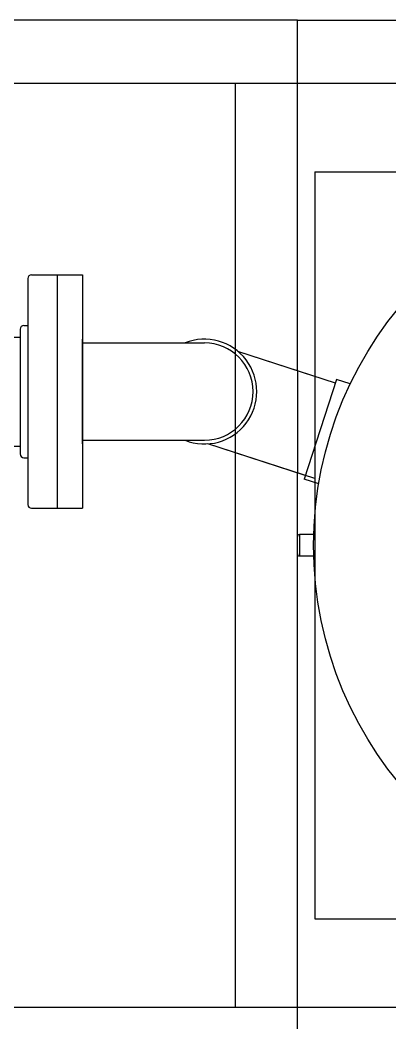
# Model space of a CAD drawing. Header units: inches. Extents: x 1687 to 2128, y 1222 to 1501.
# Drawn here: x 2049.53 to 2061.42, y 1422.93 to 1455.15 of the extents above; entities that cross this region are included whole.
import ezdxf

# ---------------------------------------------------------------- set-up
doc = ezdxf.new("R2010")
doc.units = ezdxf.units.IN
doc.header["$MEASUREMENT"] = 0
for name, color, linetype in [('WATANK', 7, 'Continuous'), ('WCTANK', 7, 'Continuous'), ('WDPUMP', 7, 'Continuous'), ('WNOTANK', 7, 'Continuous'), ('WOTANK', 7, 'Continuous'), ('WSPUMP', 7, 'Continuous')]:
    doc.layers.add(name, color=color, linetype=linetype)

msp = doc.modelspace()

# ---------------------------------------------------------------- linework, layer by layer
at = {"color": 0, "linetype": 'Continuous'}
for p, q in [((2058.4461, 1455.1521), (1939.5656, 1455.1521)), ((2058.4461, 1455.1521), (1939.5656, 1455.1521)), ((2058.4461, 1443.8846), (2058.4461, 1455.1521)), ((2058.4461, 1443.8846), (2058.4461, 1455.1521)), ((1941.5954, 1453.1224), (2056.4461, 1453.1224)), ((1941.7927, 1453.1224), (2056.4461, 1453.1224)), ((2056.4461, 1453.1224), (2056.4461, 1444.5762)), ((2056.4461, 1453.1224), (2056.4461, 1444.5762)), ((2056.4461, 1441.2495), (2056.4461, 1423.4319)), ((2056.4461, 1441.2495), (2056.4461, 1423.4319)), ((2058.4461, 1421.4021), (2058.4461, 1440.598)), ((2058.4461, 1421.4021), (2058.4461, 1440.598)), ((1941.5954, 1423.4319), (2056.4461, 1423.4319)), ((1941.5954, 1423.4319), (2056.4461, 1423.4319))]:
    msp.add_line(p, q, dxfattribs=at)
at = {"layer": 'WATANK', "color": 0, "linetype": 'Continuous'}
for p, q in [((2058.4461, 1455.1521), (2085.0823, 1455.1521)), ((2058.4461, 1455.1521), (2085.0823, 1455.1521)), ((2056.4461, 1453.1224), (2058.4461, 1453.1224)), ((2056.4461, 1453.1224), (2058.4461, 1453.1224)), ((2058.4461, 1453.1224), (2083.0525, 1453.1224)), ((2058.4461, 1453.1224), (2083.0525, 1453.1224)), ((2050.7232, 1446.9651), (2051.5432, 1446.9651)), ((2051.5432, 1446.9651), (2051.5432, 1439.4651)), ((2051.5432, 1441.5324), (2051.5432, 1444.8978)), ((2051.5432, 1444.7776), (2055.4566, 1444.7776)), ((2051.5432, 1443.2151), (2051.5432, 1444.7776)), ((2051.5432, 1444.7776), (2055.4566, 1444.7776)), ((2051.5432, 1441.7151), (2051.5432, 1444.7151)), ((2056.4461, 1444.5762), (2056.4461, 1441.2495)), ((2056.4461, 1444.5762), (2056.4461, 1441.2495)), ((2058.4461, 1443.8846), (2058.4461, 1440.598)), ((2058.4461, 1443.8846), (2058.4461, 1440.598)), ((2051.5432, 1441.6526), (2055.4566, 1441.6526)), ((2051.5432, 1441.6526), (2055.4566, 1441.6526)), ((2050.7232, 1439.4651), (2051.5432, 1439.4651)), ((2056.4461, 1423.4319), (2058.4461, 1423.4319)), ((2056.4461, 1423.4319), (2058.4461, 1423.4319)), ((2058.4461, 1423.4319), (2083.0525, 1423.4319)), ((2058.4461, 1423.4319), (2083.0525, 1423.4319))]:
    msp.add_line(p, q, dxfattribs=at)
for radius, start, end in [(1.6827, 248.21298, 111.78702), (1.6827, 248.21298, 111.78702), (1.5625, 270, 90), (1.5625, 270, 90)]:
    msp.add_arc((2055.4566, 1443.2151), radius, start, end, dxfattribs=at)
at = {"layer": 'WCTANK', "color": 0, "linetype": 'Continuous'}
for p, q in [((2059.6616, 1443.4887), (2056.5344, 1444.5073)), ((2059.6616, 1443.4887), (2056.5344, 1444.5073)), ((2059.6988, 1443.6029), (2058.6565, 1440.403)), ((2059.6988, 1443.6029), (2058.6565, 1440.403)), ((2060.1385, 1443.4597), (2059.6988, 1443.6029)), ((2060.1385, 1443.4597), (2059.6988, 1443.6029)), ((2058.6937, 1440.5173), (2055.5665, 1441.536)), ((2058.6937, 1440.5173), (2055.5665, 1441.536)), ((2059.1264, 1440.25), (2058.6565, 1440.403)), ((2059.1264, 1440.25), (2058.6565, 1440.403)), ((2058.4418, 1437.9997), (2058.4418, 1438.5546)), ((2058.4418, 1437.9997), (2058.4418, 1438.5546)), ((2058.5086, 1438.6213), (2058.5086, 1437.933)), ((2058.5086, 1438.6213), (2058.5086, 1437.933))]:
    msp.add_line(p, q, dxfattribs=at)
msp.add_circle((2070.9788, 1438.2771), 12.0155, dxfattribs=at)
msp.add_circle((2070.9788, 1438.2771), 12.0155, dxfattribs=at)
for centre, start, end in [((2058.5086, 1438.5546), 90, 180), ((2058.5086, 1438.5546), 90, 180), ((2058.5086, 1437.9997), 180, 270), ((2058.5086, 1437.9997), 180, 270)]:
    msp.add_arc(centre, 0.0668, start, end, dxfattribs=at)
for points in [[(2058.9683, 1438.6213), (2058.5086, 1438.6213)], [(2058.9683, 1438.6213), (2058.5086, 1438.6213)], [(2058.5086, 1437.933), (2058.9683, 1437.933)], [(2058.5086, 1437.933), (2058.9683, 1437.933)]]:
    msp.add_open_spline(points, degree=1, dxfattribs=at)
at = {"layer": 'WDPUMP', "color": 0, "linetype": 'Continuous'}
for p, q in [((2049.7832, 1446.8451), (2049.7832, 1439.5851)), ((2049.9032, 1446.9651), (2050.7232, 1446.9651)), ((2050.7232, 1446.9651), (2050.7232, 1439.4651)), ((2049.5332, 1445.2201), (2049.5332, 1441.2101)), ((2049.6532, 1445.3401), (2049.7832, 1445.3401)), ((2034.4132, 1444.9651), (2049.5332, 1444.9651)), ((2046.9868, 1441.4651), (2049.5332, 1441.4651)), ((2049.6532, 1441.0901), (2049.7832, 1441.0901)), ((2049.9032, 1439.4651), (2050.7232, 1439.4651))]:
    msp.add_line(p, q, dxfattribs=at)
for centre, start, end in [((2049.9032, 1446.8451), 90, 180), ((2049.6532, 1445.2201), 90, 180), ((2049.6532, 1441.2101), 180, 270), ((2049.9032, 1439.5851), 180, 270)]:
    msp.add_arc(centre, 0.12, start, end, dxfattribs=at)
at = {"layer": 'WNOTANK', "color": 0}
for p, q in [((2056.4461, 1444.5762), (2056.4461, 1441.2495)), ((2056.4461, 1444.5762), (2056.4461, 1441.2495)), ((2058.4461, 1443.8846), (2058.4461, 1440.598)), ((2058.4461, 1443.8846), (2058.4461, 1440.598))]:
    msp.add_line(p, q, dxfattribs=at)
at = {"layer": 'WOTANK', "color": 0, "linetype": 'Continuous'}
for p, q in [((2058.9993, 1450.2771), (2082.9993, 1450.2771)), ((2058.9993, 1450.2771), (2058.9993, 1426.2771)), ((2058.9993, 1450.2771), (2082.9993, 1450.2771)), ((2058.9993, 1450.2771), (2058.9993, 1426.2771)), ((2058.9993, 1443.7044), (2056.5344, 1444.5073)), ((2058.9993, 1443.7044), (2056.5344, 1444.5073)), ((2058.9993, 1440.4178), (2055.5665, 1441.536)), ((2058.9993, 1440.4178), (2055.5665, 1441.536)), ((2058.9993, 1426.2771), (2082.9993, 1426.2771)), ((2058.9993, 1426.2771), (2082.9993, 1426.2771))]:
    msp.add_line(p, q, dxfattribs=at)
at = {"layer": 'WSPUMP', "color": 0, "linetype": 'Continuous'}
for p, q in [((2049.7832, 1446.8451), (2049.7832, 1439.5851)), ((2049.9032, 1446.9651), (2050.7232, 1446.9651)), ((2050.7232, 1446.9651), (2050.7232, 1439.4651)), ((2050.7232, 1446.9651), (2051.5432, 1446.9651)), ((2051.5432, 1446.9651), (2051.5432, 1439.4651)), ((2049.5332, 1445.2201), (2049.5332, 1441.2101)), ((2049.6532, 1445.3401), (2049.7832, 1445.3401)), ((2034.4132, 1444.9651), (2049.5332, 1444.9651)), ((2051.5432, 1441.5324), (2051.5432, 1444.8978)), ((2051.5432, 1443.2151), (2051.5432, 1444.7776)), ((2051.5432, 1441.7151), (2051.5432, 1444.7151)), ((2046.9868, 1441.4651), (2049.5332, 1441.4651)), ((2049.6532, 1441.0901), (2049.7832, 1441.0901)), ((2049.9032, 1439.4651), (2050.7232, 1439.4651)), ((2050.7232, 1439.4651), (2051.5432, 1439.4651))]:
    msp.add_line(p, q, dxfattribs=at)
for centre, start, end in [((2049.9032, 1446.8451), 90, 180), ((2049.6532, 1445.2201), 90, 180), ((2049.6532, 1441.2101), 180, 270), ((2049.9032, 1439.5851), 180, 270)]:
    msp.add_arc(centre, 0.12, start, end, dxfattribs=at)

doc.saveas('drawing.dxf')
